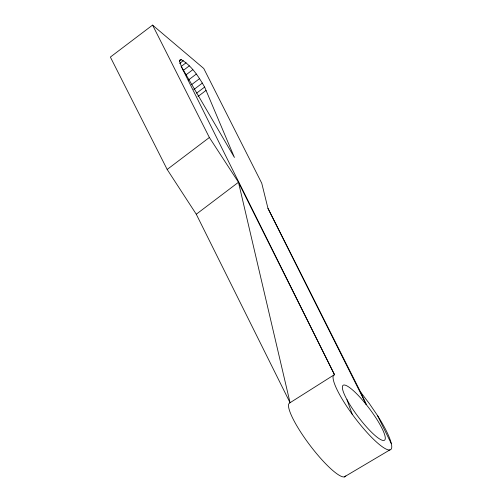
<?xml version="1.0" encoding="UTF-8"?>
<svg xmlns="http://www.w3.org/2000/svg" width="502" height="502" viewBox="0 0 502 502"><rect width="100%" height="100%" fill="white"/><g stroke="black" fill="none" stroke-linecap="round" stroke-linejoin="round"><path stroke-width="0.75" d="M267.961 208.349L360.643 392.194L366.366 404.712L267.961 208.349L261.755 183.249L203.768 68.485L152.57 25.1L110.377 57.065L167.172 169.463L196.276 214.228L290.056 402.711L288.637 403.997A46.266 9.331 52.9 0 0 313.229 449.51A46.266 9.331 52.9 0 0 345.834 475.896M179.377 61.049L181.235 59.638C191.764 65.749 198.654 76.75 204.634 87.066L234.421 157.446L181.504 66.935L179.559 61.162L179.954 59.82L181.235 59.638M179.603 63.465L183.33 60.648M181.122 66.528L186.085 62.769M183.111 70.556L189.317 65.856M185.978 74.88L192.799 69.703M188.237 80.163L196.307 74.051M191.526 84.712L199.589 78.601M193.741 89.62L202.431 83.037M196.564 93.177L204.634 87.066M197.983 96.516L206.046 90.404M167.172 169.463L209.365 137.498L152.57 25.1M196.276 214.228L238.469 182.264L209.365 137.498M344.297 476.9L389.928 449.861M360.643 392.194L369.503 403.796L377.498 415.518L391.328 443.699A46.987 9.475 52.9 0 1 363.517 428.532A46.987 9.475 52.9 0 1 333.146 376.073L334.476 374.617L181.504 66.935M346.976 399.674A34.387 6.934 52.9 0 0 383.81 440.467A34.387 6.934 52.9 0 0 360.756 398.117A34.387 6.934 52.9 0 0 346.976 399.674L352.203 414.225M377.498 415.518A55.935 11.282 52.9 0 1 391.328 443.699M334.476 374.617L290.056 402.711L238.469 182.264L334.476 374.617"/></g></svg>
